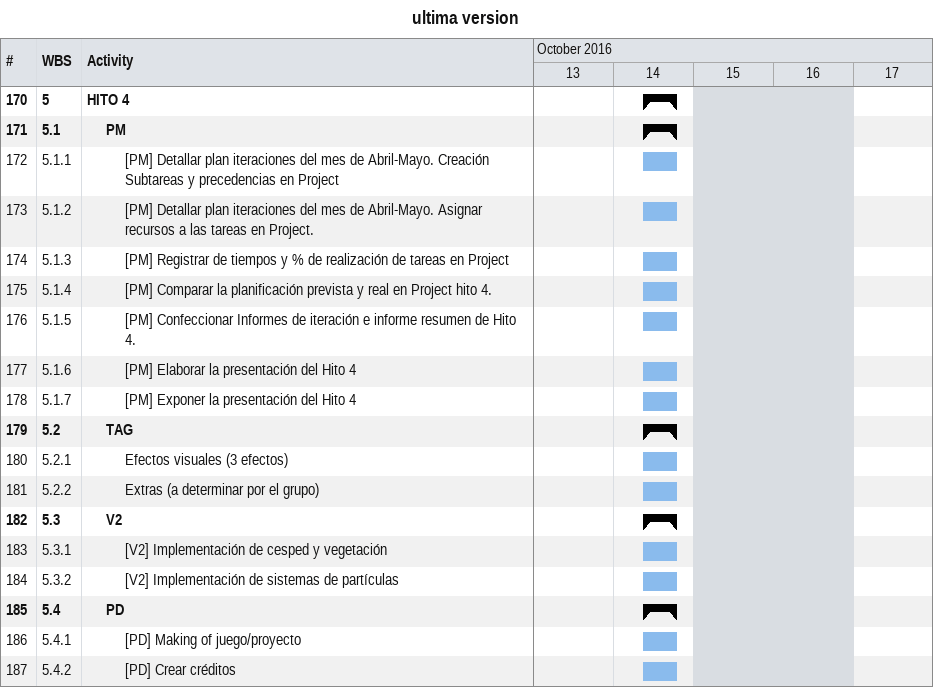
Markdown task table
ultima version

| ID | WBS | Task | Start | Finish |
|---|---|---|---|---|
| 170 | 5 | **HITO 4** | 2016-10-14 | 2016-10-14 |
| 171 | 5.1 | **PM** | 2016-10-14 | 2016-10-14 |
| 172 | 5.1.1 | [PM] Detallar plan iteraciones del mes de Abril-Mayo. Creación Subtareas y precedencias en Project | 2016-10-14 | 2016-10-14 |
| 173 | 5.1.2 | [PM] Detallar plan iteraciones del mes de Abril-Mayo. Asignar recursos a las tareas en Project. | 2016-10-14 | 2016-10-14 |
| 174 | 5.1.3 | [PM] Registrar de tiempos y % de realización de tareas en Project | 2016-10-14 | 2016-10-14 |
| 175 | 5.1.4 | [PM] Comparar la planificación prevista y real en Project hito 4. | 2016-10-14 | 2016-10-14 |
| 176 | 5.1.5 | [PM] Confeccionar Informes de iteración e informe resumen de Hito 4. | 2016-10-14 | 2016-10-14 |
| 177 | 5.1.6 | [PM] Elaborar la presentación del Hito 4 | 2016-10-14 | 2016-10-14 |
| 178 | 5.1.7 | [PM] Exponer la presentación del Hito 4 | 2016-10-14 | 2016-10-14 |
| 179 | 5.2 | **TAG** | 2016-10-14 | 2016-10-14 |
| 180 | 5.2.1 | Efectos visuales (3 efectos) | 2016-10-14 | 2016-10-14 |
| 181 | 5.2.2 | Extras (a determinar por el grupo) | 2016-10-14 | 2016-10-14 |
| 182 | 5.3 | **V2** | 2016-10-14 | 2016-10-14 |
| 183 | 5.3.1 | [V2] Implementación de cesped y vegetación | 2016-10-14 | 2016-10-14 |
| 184 | 5.3.2 | [V2] Implementación de sistemas de partículas | 2016-10-14 | 2016-10-14 |
| 185 | 5.4 | **PD** | 2016-10-14 | 2016-10-14 |
| 186 | 5.4.1 | [PD] Making of juego/proyecto | 2016-10-14 | 2016-10-14 |
| 187 | 5.4.2 | [PD] Crear créditos | 2016-10-14 | 2016-10-14 |
